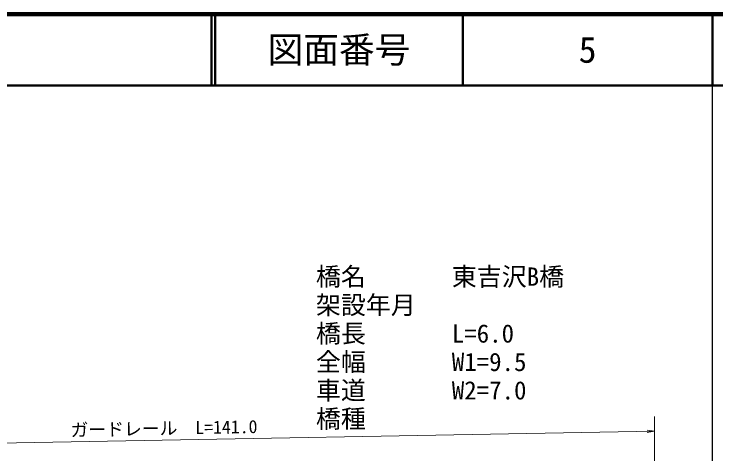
# Model space of a CAD drawing. Units: millimetres, scale not verified. Extents: x 40000 to 680000, y 20000 to 380000.
# Drawn here: x 481042 to 579500, y 318297 to 380000 of the extents above; entities that cross this region are included whole.
import ezdxf
from ezdxf.enums import TextEntityAlignment as Align

# ---------------------------------------------------------------- set-up
doc = ezdxf.new("R2010")
doc.units = ezdxf.units.MM
doc.header["$LTSCALE"] = 1000
for name, color, linetype, lineweight in [('M-STR-HTXT', 7, 'Continuous', 13), ('M-TTL', 2, 'Continuous', 140), ('M-TTL-BAND', 7, 'Continuous', 25), ('M-TTL-LINE', 7, 'Continuous', 50)]:
    doc.layers.add(name, color=color, linetype=linetype, lineweight=lineweight)
doc.layers.add('M-TTL-TXT', color=7, linetype='Continuous')
doc.styles.add('ＭＳ ゴシック', font='')
doc.styles.get('ＭＳ ゴシック').set_extended_font_data('MS Gothic')

# ---------------------------------------------------------------- blocks, each defined once
blk = doc.blocks.new('open_arrow')
at = {"color": 0, "linetype": 'Continuous', "lineweight": -2}
blk.add_lwpolyline([(7.5, 1.25), (0, 0), (7.5, -1.25)], dxfattribs=at)

msp = doc.modelspace()

# ---------------------------------------------------------------- linework, layer by layer
at = {"layer": 'M-STR-HTXT'}
for p, q in [((570865, 323541), (571065, 243453)), ((429184, 318870), (570865, 321508))]:
    msp.add_line(p, q, dxfattribs=at)
at = {"layer": 'M-TTL'}
msp.add_line((680000, 380000), (40000, 380000), dxfattribs=at)
at = {"layer": 'M-TTL-BAND'}
msp.add_line((579000, 20000), (579000, 370000), dxfattribs=at)
at = {"layer": 'M-TTL-LINE'}
for p, q in [((508747, 380000), (508747, 370000)), ((509247, 380000), (509247, 370000)), ((543997, 380000), (543997, 370000)), ((579000, 380000), (579000, 370000)), ((40000, 370000), (680000, 370000))]:
    msp.add_line(p, q, dxfattribs=at)

# ---------------------------------------------------------------- block references
at = {"layer": 'M-STR-HTXT', "xscale": 133, "yscale": 133, "rotation": 181.1}
msp.add_blockref('open_arrow', (570865, 321508), dxfattribs=at)

# ---------------------------------------------------------------- texts
at = {"layer": 'M-STR-HTXT', "style": 'ＭＳ ゴシック'}
for s, p in [('橋名', (523390, 341126)), ('東吉沢B橋', (542451, 341120)), ('架設年月', (523388, 337138)), ('橋長', (523387, 333150)), ('L=6.0', (542449, 333145)), ('全幅', (523386, 329162)), ('W1=9.5', (542447, 329157)), ('車道', (523384, 325174)), ('W2=7.0', (542446, 325169)), ('橋種', (523383, 321186))]:
    msp.add_text(s, height=2566, rotation=359.984, dxfattribs=at).set_placement(p, align=Align.BOTTOM_LEFT)
msp.add_text('ガードレール\u3000L=141.0', height=1833, rotation=1.067, dxfattribs=at).set_placement((502099, 320438), align=Align.BOTTOM_CENTER)
at = {"layer": 'M-TTL-TXT', "style": 'ＭＳ ゴシック'}
for s, p in [('図面番号', (526622, 375000)), ('5', (561497, 375000))]:
    msp.add_text(s, height=3666, dxfattribs=at).set_placement(p, align=Align.MIDDLE_CENTER)

doc.saveas('drawing.dxf')
